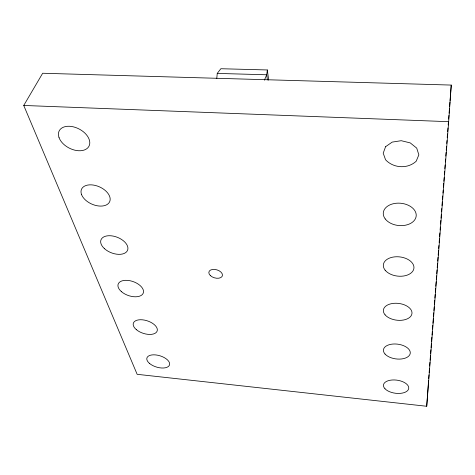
<?xml version="1.0" encoding="UTF-8"?>
<svg xmlns="http://www.w3.org/2000/svg" width="475" height="475" viewBox="0 0 475 475"><rect width="100%" height="100%" fill="white"/><g stroke="black" fill="none" stroke-linecap="round" stroke-linejoin="round"><path stroke-width="0.71" d="M448.679 121.683L451.25 85.078L42.667 73.251L23.75 105.462L137.15 374.312L426.716 406.273L448.679 121.683L23.75 105.462M426.716 406.273L428.557 380.724M428.711 378.533L428.978 374.888M429.139 372.685L429.477 368.25M429.649 366.035L429.934 362.336M430.107 360.115L430.445 355.68M430.617 353.465L430.902 349.766M431.068 347.552L431.353 343.853M431.526 341.632L431.864 337.197M432.036 334.982L432.321 331.283M432.493 329.068L432.778 325.369M432.945 323.148L433.289 318.713M433.455 316.498L433.74 312.799M433.912 310.585L434.197 306.886M434.37 304.665L434.708 300.23M434.88 298.015L435.165 294.316M435.332 292.095L435.617 288.402M435.789 286.182L436.127 281.746M436.299 279.532L436.584 275.832M436.757 273.612L437.042 269.919M437.208 267.698L437.552 263.263M437.718 261.048L438.003 257.349M438.176 255.128L438.514 250.693M438.686 248.478L438.912 245.522M439.143 242.565L439.428 238.866M439.595 236.645L439.88 232.952M440.111 229.995L440.337 227.038M440.562 224.081L440.848 220.382M441.02 218.162L441.305 214.468M441.53 211.512L441.756 208.555M441.982 205.592L442.267 201.899M442.439 199.678L442.724 195.985M442.949 193.028L443.181 190.071M443.407 187.108L443.692 183.415M443.858 181.195L444.143 177.502M444.374 174.545L444.6 171.582M444.826 168.625L445.111 164.932M445.336 161.975L445.568 159.018M445.793 156.061L446.078 152.362M446.251 150.142L446.53 146.448M446.761 143.492L446.987 140.535M447.213 137.578L447.497 133.879M447.67 131.658L447.955 127.965M448.18 125.008L448.406 122.051M448.637 119.088L448.917 115.395M449.089 113.175L449.433 108.739M449.599 106.525L449.944 102.083M450.057 100.605L451.25 85.078M216.772 78.506L217.247 73.411L220.857 68.727L267.336 69.956L268.672 80.162M267.336 69.956L266.712 74.777L267.395 79.931M264.409 80.198L266.712 74.777L217.247 73.411M385.587 146.704L383.206 153.176L385.558 159.76C393.348 168.257 407.681 169.183 416.183 161.245L418.855 154.844L416.712 148.111L410.252 142.904L401.227 140.695L392.172 142.108L385.587 146.704M210.33 275.548A7.012 4.174 16.2 0 0 222.021 276.545A7.012 4.174 16.2 0 0 214.611 269.414A7.012 4.174 16.2 0 0 210.33 275.548M384.993 388.764A12.748 6.591 7.8 0 0 406.915 391.228A12.748 6.591 7.8 0 0 396.382 380.089A12.748 6.591 7.8 0 0 384.993 388.764M385.047 354.053A13.52 7.428 7.4 0 0 408.316 356.476A13.52 7.428 7.4 0 0 397.165 344.102A13.52 7.428 7.4 0 0 385.047 354.053M385.1 314.854A14.392 8.437 7 0 0 409.901 317.205A14.392 8.437 7 0 0 398.05 303.359A14.392 8.437 7 0 0 385.1 314.854M385.166 270.222A15.384 9.666 6.4 0 0 411.7 272.46A15.384 9.666 6.4 0 0 399.065 256.832A15.384 9.666 6.4 0 0 385.166 270.222M385.237 218.945A16.524 11.186 5.6 0 0 413.778 221.018A16.524 11.186 5.6 0 0 400.235 203.205A16.524 11.186 5.6 0 0 385.237 218.945M59.06 137.673A16.744 10.753 27.2 0 0 85.47 149.518A16.744 10.753 27.2 0 0 77.758 128.339A16.744 10.753 27.2 0 0 59.06 137.673M81.522 194.483A15.39 9.429 23.8 0 0 105.967 205.123A15.39 9.429 23.8 0 0 99.287 186.788A15.39 9.429 23.8 0 0 81.522 194.483M104.5 248.692A14.28 8.312 21.3 0 0 127.419 250.622A14.28 8.312 21.3 0 0 110.972 235.778A14.28 8.312 21.3 0 0 104.5 248.692M121.386 291.608A13.336 7.374 19.4 0 0 142.993 293.663A13.336 7.374 19.4 0 0 127.787 280.398A13.336 7.374 19.4 0 0 121.386 291.608M136.343 329.644A12.528 6.573 18 0 0 156.786 331.77A12.528 6.573 18 0 0 142.654 319.835A12.528 6.573 18 0 0 136.343 329.644M149.69 363.577A11.816 5.89 16.9 0 0 169.088 365.756A11.816 5.89 16.9 0 0 155.895 354.944A11.816 5.89 16.9 0 0 149.69 363.577"/></g></svg>
